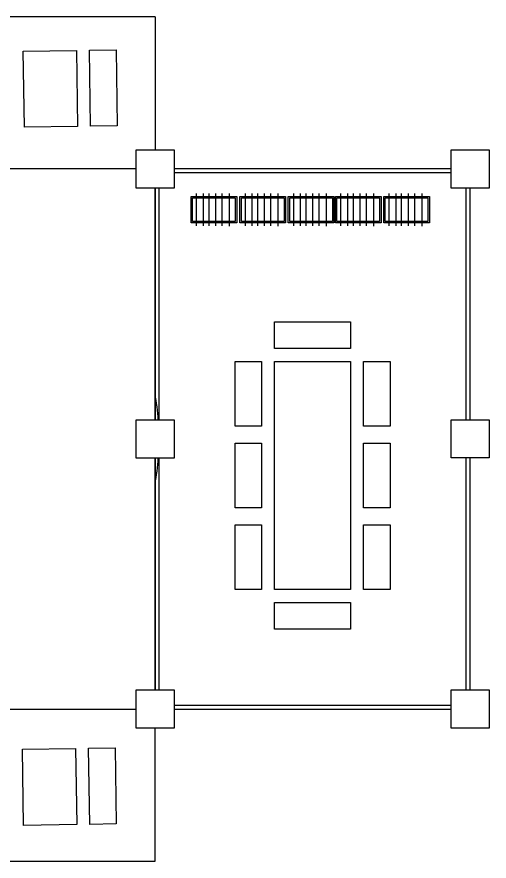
# Model space of a CAD drawing. Header units: millimetres. Extents: x -14813 to 141433, y -60308 to 84383.
# Drawn here: x 56978 to 63185, y -41550 to -30450 of the extents above; entities that cross this region are included whole.
import ezdxf

# ---------------------------------------------------------------- set-up
doc = ezdxf.new("R2010")
doc.units = ezdxf.units.MM
for name, color, linetype, lineweight in [('мебель', 44, 'Continuous', 25), ('стены', 7, 'Continuous', 25), ('территория', 74, 'Continuous', 25)]:
    doc.layers.add(name, color=color, linetype=linetype, lineweight=lineweight)

msp = doc.modelspace()

# ---------------------------------------------------------------- linework, layer by layer
at = {"layer": 'мебель'}
for p, q in [((59335.2, -32771.2), (59335.2, -33198.2)), ((59425.4, -32771.2), (59425.4, -33198.2)), ((59499.4, -32771.2), (59499.4, -33198.2)), ((59587.8, -32771.2), (59587.8, -33198.2)), ((59671.4, -32771.2), (59671.4, -33198.2)), ((59766.9, -32773.7), (59766.9, -33200.7)), ((59977.5, -32771.2), (59977.5, -33198.2)), ((60067.7, -32771.2), (60067.7, -33198.2)), ((60141.8, -32771.2), (60141.8, -33198.2)), ((60230.1, -32771.2), (60230.1, -33198.2)), ((60313.7, -32771.2), (60313.7, -33198.2)), ((60409.2, -32773.7), (60409.2, -33200.7)), ((60612.8, -32771.2), (60612.8, -33198.2)), ((60703, -32771.2), (60703, -33198.2)), ((60777, -32771.2), (60777, -33198.2)), ((60865.3, -32771.2), (60865.3, -33198.2)), ((60948.9, -32771.2), (60948.9, -33198.2)), ((61044.4, -32773.7), (61044.4, -33200.7)), ((61232.8, -32771.2), (61232.8, -33198.2)), ((61323, -32771.2), (61323, -33198.2)), ((61397, -32771.2), (61397, -33198.2)), ((61485.3, -32771.2), (61485.3, -33198.2)), ((61568.9, -32771.2), (61568.9, -33198.2)), ((61664.4, -32773.7), (61664.4, -33200.7)), ((61867.3, -32771.2), (61867.3, -33198.2)), ((61957.5, -32771.2), (61957.5, -33198.2)), ((62031.5, -32771.2), (62031.5, -33198.2)), ((62119.8, -32771.2), (62119.8, -33198.2)), ((62203.4, -32771.2), (62203.4, -33198.2)), ((62298.9, -32773.7), (62298.9, -33200.7))]:
    msp.add_line(p, q, dxfattribs=at)
for points in [[(57061.4, -30901.4), (57761.4, -30890.9), (57776.3, -31890.8), (57076.3, -31901.3), (57061.4, -30901.4)], [(57931.3, -30888.4), (58281.3, -30883.2), (58296.2, -31883.1), (57946.2, -31888.3), (57931.3, -30888.4)], [(59868, -32809.7), (59868, -33159.7), (59268, -33159.7), (59268, -32809.7), (59868, -32809.7)], [(60510.3, -32809.7), (60510.3, -33159.7), (59910.3, -33159.7), (59910.3, -32809.7), (60510.3, -32809.7)], [(61145.5, -32809.7), (61145.5, -33159.7), (60545.5, -33159.7), (60545.5, -32809.7), (61145.5, -32809.7)], [(61765.5, -32809.7), (61765.5, -33159.7), (61165.5, -33159.7), (61165.5, -32809.7), (61765.5, -32809.7)], [(62400, -32809.7), (62400, -33159.7), (61800, -33159.7), (61800, -32809.7), (62400, -32809.7)], [(60365.3, -34809.7), (60365.3, -34459.7), (61365.3, -34459.7), (61365.3, -34809.7), (60365.3, -34809.7)], [(59845.3, -34979.7), (60195.3, -34979.7), (60195.3, -35829.7), (59845.3, -35829.7), (59845.3, -34979.7)], [(60365.3, -34979.7), (61365.3, -34979.7), (61365.3, -37979.7), (60365.3, -37979.7), (60365.3, -34979.7)], [(61535.3, -34979.7), (61885.3, -34979.7), (61885.3, -35829.7), (61535.3, -35829.7), (61535.3, -34979.7)], [(59845.3, -36054.7), (60195.3, -36054.7), (60195.3, -36904.7), (59845.3, -36904.7), (59845.3, -36054.7)], [(61535.3, -36054.7), (61885.3, -36054.7), (61885.3, -36904.7), (61535.3, -36904.7), (61535.3, -36054.7)], [(59845.3, -37129.7), (60195.3, -37129.7), (60195.3, -37979.7), (59845.3, -37979.7), (59845.3, -37129.7)], [(61535.3, -37129.7), (61885.3, -37129.7), (61885.3, -37979.7), (61535.3, -37979.7), (61535.3, -37129.7)], [(60365.3, -38499.7), (60365.3, -38149.7), (61365.3, -38149.7), (61365.3, -38499.7), (60365.3, -38499.7)], [(57050, -40079.5), (57749.9, -40069), (57764.8, -41068.9), (57064.9, -41079.4), (57050, -40079.5)], [(57919.9, -40066.5), (58269.8, -40061.3), (58284.7, -41061.2), (57934.8, -41066.4), (57919.9, -40066.5)]]:
    msp.add_lwpolyline(points, dxfattribs=at)
for points in [[(59848, -32829.7), (59848, -33139.7), (59288, -33139.7), (59288, -32829.7)], [(60490.3, -32829.7), (60490.3, -33139.7), (59930.3, -33139.7), (59930.3, -32829.7)], [(61125.5, -32829.7), (61125.5, -33139.7), (60565.5, -33139.7), (60565.5, -32829.7)], [(61745.5, -32829.7), (61745.5, -33139.7), (61185.5, -33139.7), (61185.5, -32829.7)], [(62380, -32829.7), (62380, -33139.7), (61820, -33139.7), (61820, -32829.7)]]:
    msp.add_lwpolyline(points, close=True, dxfattribs=at)
at = {"layer": 'стены'}
for points in [[(58545.3, -32199.7), (59045.3, -32199.7), (59045.3, -32699.7), (58545.3, -32699.7), (58545.3, -32199.7)], [(62685.3, -32199.7), (63185.3, -32199.7), (63185.3, -32699.7), (62685.3, -32699.7), (62685.3, -32199.7)], [(62685.3, -32449.7), (59045.3, -32449.7)], [(62685.3, -32499.7), (59045.3, -32499.7)], [(58795.3, -32699.7), (58795.3, -35749.7)], [(58845.3, -32699.7), (58845.3, -35749.7)], [(62885.3, -35748.9), (62885.3, -32699.7)], [(62935.3, -35748.9), (62935.3, -32699.7)], [(58545.3, -35749.7), (59045.3, -35749.7), (59045.3, -36249.7), (58545.3, -36249.7), (58545.3, -35749.7)], [(62685.3, -35748.9), (63185.3, -35748.9), (63185.3, -36248.9), (62685.3, -36248.9), (62685.3, -35748.9)], [(58795.3, -36249.7), (58795.3, -39299.7)], [(58845.3, -36249.7), (58845.3, -39299.7)], [(62885.3, -39299.7), (62885.3, -36248.9)], [(62935.3, -39299.7), (62935.3, -36248.9)], [(58545.3, -39299.7), (59045.3, -39299.7), (59045.3, -39799.7), (58545.3, -39799.7), (58545.3, -39299.7)], [(62685.3, -39299.7), (63185.3, -39299.7), (63185.3, -39799.7), (62685.3, -39799.7), (62685.3, -39299.7)], [(59045.3, -39499.7), (62685.3, -39499.7)], [(59045.3, -39549.7), (62685.3, -39549.7)]]:
    msp.add_lwpolyline(points, dxfattribs=at)
at = {"layer": 'территория'}
msp.add_line((58795.3, -30449.7), (58795.3, -32199.7), dxfattribs=at)
for points in [[(58795.3, -30449.7), (55295.3, -30449.7)], [(58545.3, -32449.7), (55295.3, -32449.7)], [(58795.3, -35749.7), (58795.3, -32699.7)], [(58795.3, -39299.7), (58795.3, -36249.7)], [(55295.3, -39549.7), (58545.3, -39549.7)], [(55295.3, -41549.7), (58795.3, -41549.7), (58795.3, -39799.7)]]:
    msp.add_lwpolyline(points, dxfattribs=at)
for start, end in [(4.03826, 9.62763), (350.37237, 355.96174)]:
    msp.add_arc((55295.3, -35999.7), 3550, start, end, dxfattribs=at)

doc.saveas('drawing.dxf')
